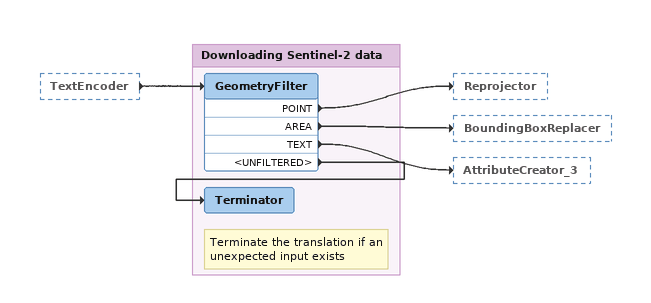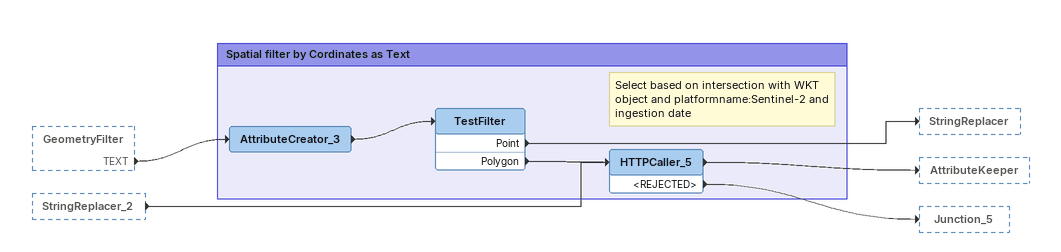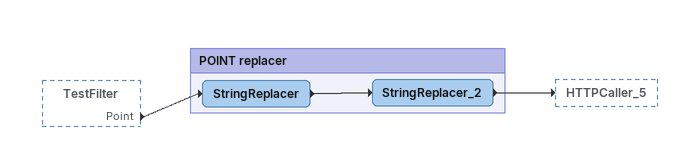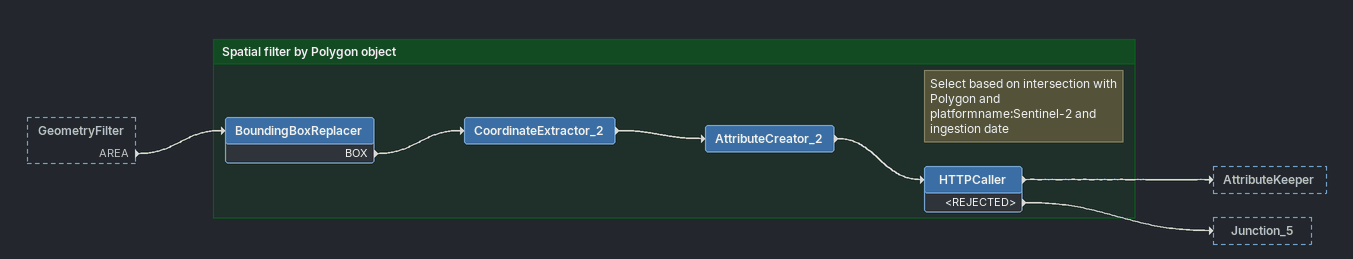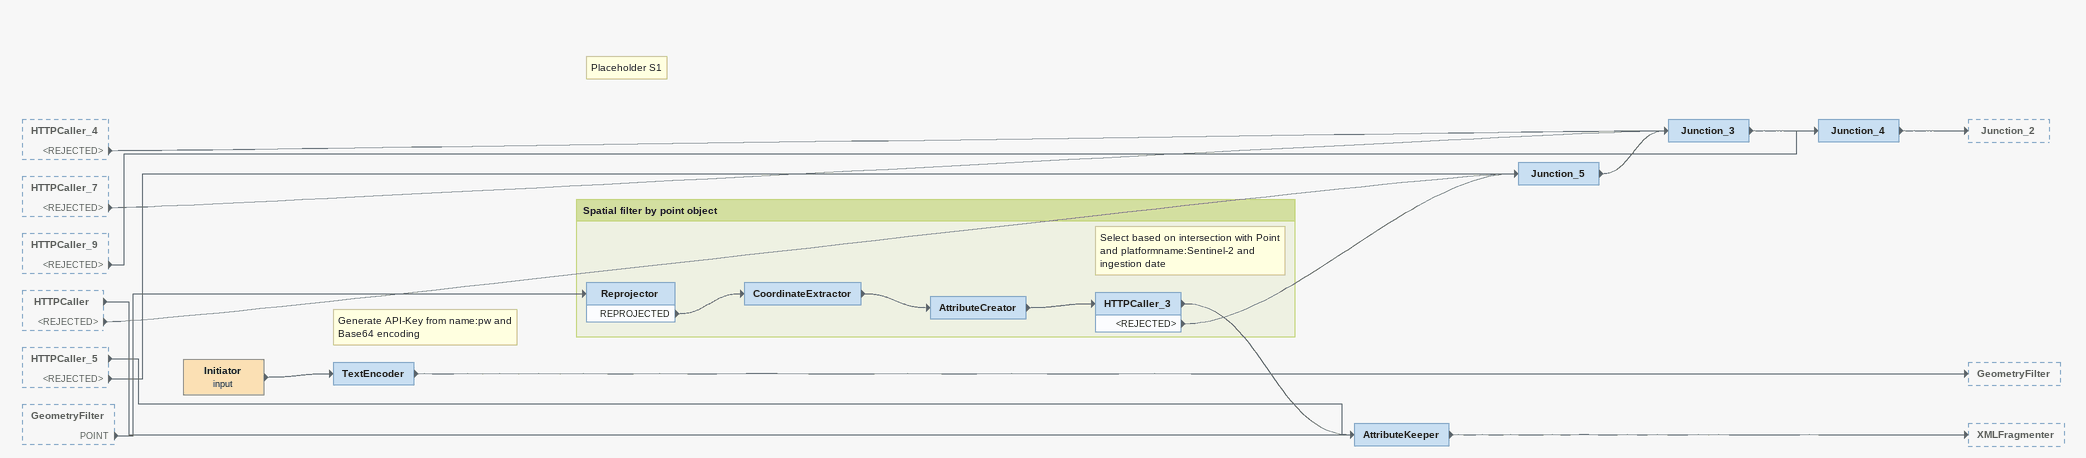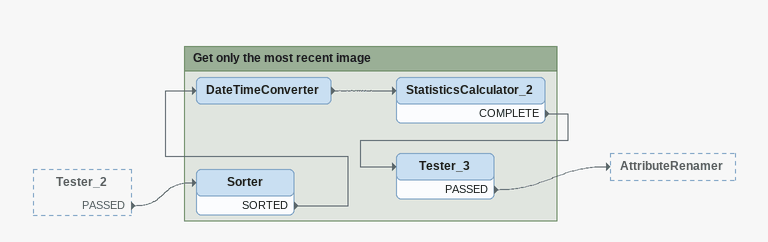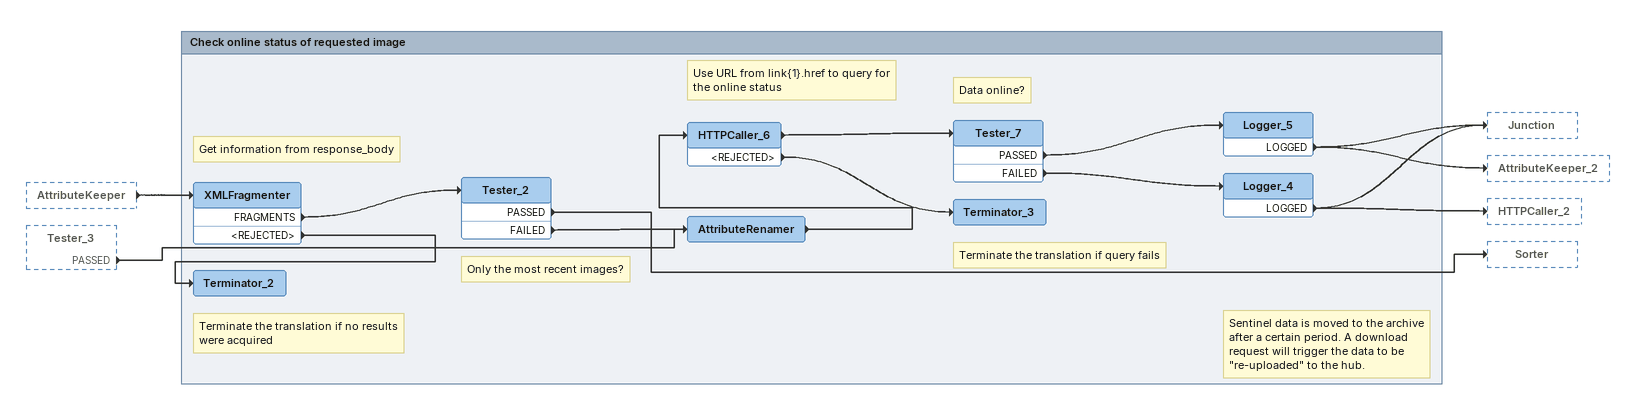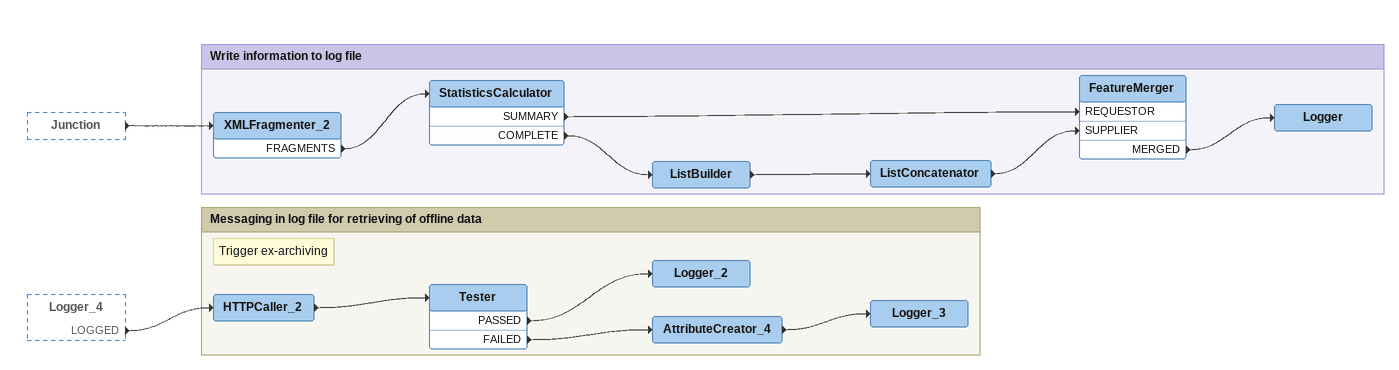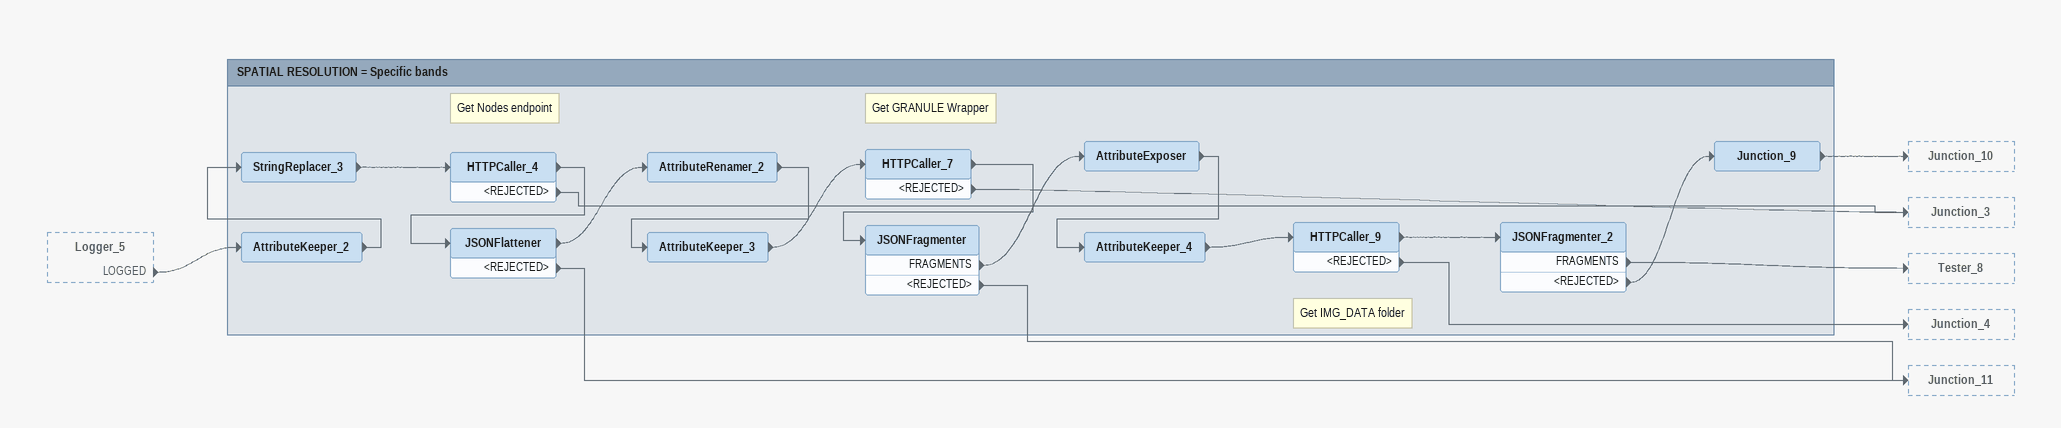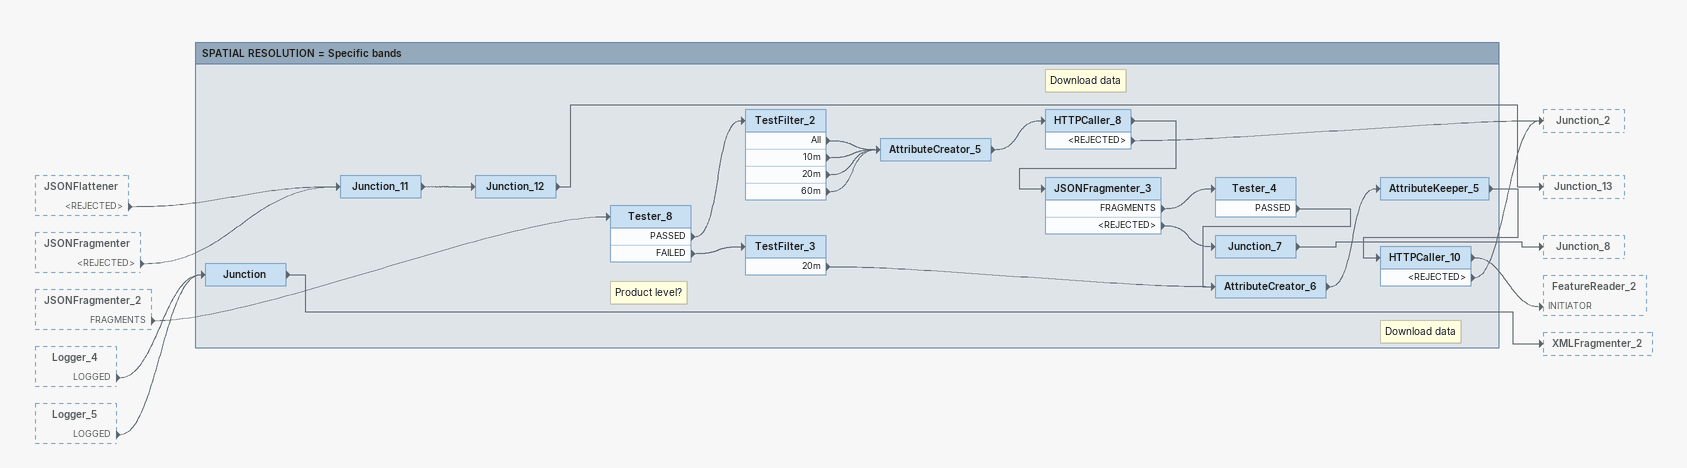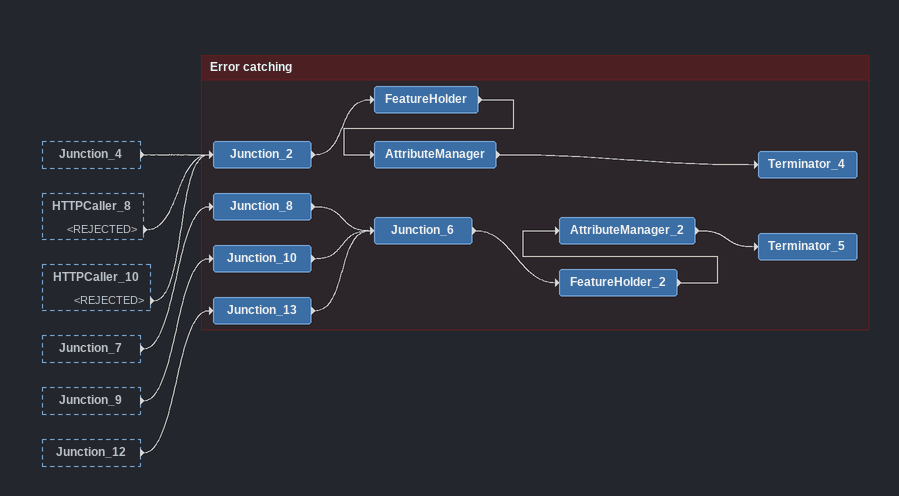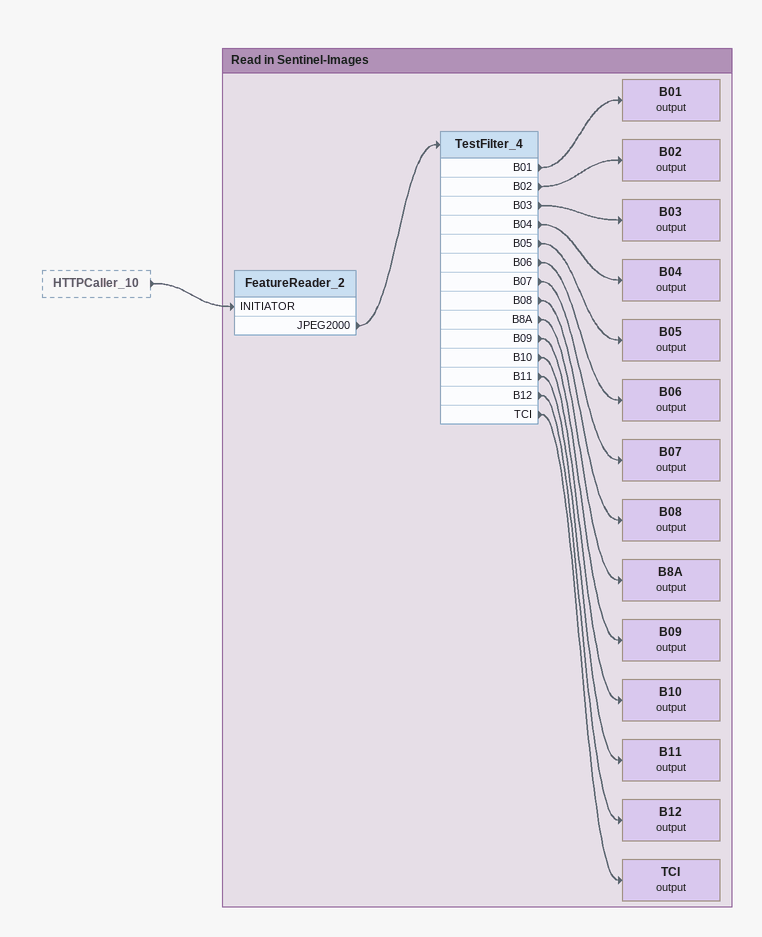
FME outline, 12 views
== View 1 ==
TextEncoder [outside]
    -> GeometryFilter

Bookmark: Downloading Sentinel-2 data
GeometryFilter
    POINT -> Reprojector
    AREA -> BoundingBoxReplacer
    TEXT -> AttributeCreator_3
    <UNFILTERED> -> Terminator
Note: Terminate the translation if an unexpected input exists
Terminator

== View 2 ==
GeometryFilter [outside]
    TEXT -> AttributeCreator_3
StringReplacer_2 [outside]
    -> HTTPCaller_5

Bookmark: Spatial filter by Cordinates as Text
AttributeCreator_3
    -> TestFilter
TestFilter
    Point -> StringReplacer
    Polygon -> HTTPCaller_5
Note: Select based on intersection with WKT object and platformname:Sentinel-2 and ingestion date
HTTPCaller_5
    -> AttributeKeeper
    <REJECTED> -> Junction_5

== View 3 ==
TestFilter [outside]
    Point -> StringReplacer

Bookmark: POINT replacer
StringReplacer
    -> StringReplacer_2
StringReplacer_2
    -> HTTPCaller_5

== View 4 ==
GeometryFilter [outside]
    AREA -> BoundingBoxReplacer

Bookmark: Spatial filter by Polygon object
BoundingBoxReplacer
    BOX -> CoordinateExtractor_2
CoordinateExtractor_2
    -> AttributeCreator_2
AttributeCreator_2
    -> HTTPCaller
Note: Select based on intersection with Polygon and platformname:Sentinel-2 and ingestion date
HTTPCaller
    -> AttributeKeeper
    <REJECTED> -> Junction_5

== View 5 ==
HTTPCaller_4 [outside]
    <REJECTED> -> Junction_3
HTTPCaller_7 [outside]
    <REJECTED> -> Junction_3
HTTPCaller_9 [outside]
    <REJECTED> -> Junction_4
HTTPCaller [outside]
    -> AttributeKeeper
    <REJECTED> -> Junction_5
HTTPCaller_5 [outside]
    -> AttributeKeeper
    <REJECTED> -> Junction_5
GeometryFilter [outside]
    POINT -> Reprojector
Initiator (input)
    -> TextEncoder
Note: Generate API-Key from name:pw and Base64 encoding
Note: Placeholder S1
TextEncoder
    -> GeometryFilter
Junction_5
    -> Junction_3
AttributeKeeper
    -> XMLFragmenter
Junction_3
    -> Junction_4
Junction_4
    -> Junction_2

Bookmark: Spatial filter by point object
Reprojector
    REPROJECTED -> CoordinateExtractor
CoordinateExtractor
    -> AttributeCreator
AttributeCreator
    -> HTTPCaller_3
Note: Select based on intersection with Point and platformname:Sentinel-2 and ingestion date
HTTPCaller_3
    -> AttributeKeeper
    <REJECTED> -> Junction_5

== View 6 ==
Tester_2 [outside]
    PASSED -> Sorter

Bookmark: Get only the most recent image
Sorter
    SORTED -> DateTimeConverter
DateTimeConverter
    -> StatisticsCalculator_2
StatisticsCalculator_2
    COMPLETE -> Tester_3
Tester_3
    PASSED -> AttributeRenamer

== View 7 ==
AttributeKeeper [outside]
    -> XMLFragmenter
Tester_3 [outside]
    PASSED -> AttributeRenamer

Bookmark: Check online status of requested image
Note: Get information from response_body
XMLFragmenter
    FRAGMENTS -> Tester_2
    <REJECTED> -> Terminator_2
Note: Only the most recent images?
Tester_2
    PASSED -> Sorter
    FAILED -> AttributeRenamer
AttributeRenamer
    -> HTTPCaller_6
Note: Use URL from link{1}.href to query for the online status
HTTPCaller_6
    -> Tester_7
    <REJECTED> -> Terminator_3
Note: Data online?
Tester_7
    PASSED -> Logger_5
    FAILED -> Logger_4
Logger_5
    LOGGED -> Junction
    LOGGED -> AttributeKeeper_2
Logger_4
    LOGGED -> Junction
    LOGGED -> HTTPCaller_2
Note: Terminate the translation if query fails
Note: Sentinel data is moved to the archive after a certain period. A download request will trigger the data to be "re-uploaded" to the hub.
Terminator_3
Note: Terminate the translation if no results were acquired
Terminator_2

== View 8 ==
Junction [outside]
    -> XMLFragmenter_2
Logger_4 [outside]
    LOGGED -> HTTPCaller_2

Bookmark: Write information to log file
XMLFragmenter_2
    FRAGMENTS -> StatisticsCalculator
StatisticsCalculator
    SUMMARY -> FeatureMerger [REQUESTOR]
    COMPLETE -> ListBuilder
ListBuilder
    -> ListConcatenator
ListConcatenator
    -> FeatureMerger [SUPPLIER]
FeatureMerger
    MERGED -> Logger
Logger

Bookmark: Messaging in log file for retrieving of offline data
Note: Trigger ex-archiving
HTTPCaller_2
    -> Tester
Tester
    PASSED -> Logger_2
    FAILED -> AttributeCreator_4
Logger_2
AttributeCreator_4
    -> Logger_3
Logger_3

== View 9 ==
Logger_5 [outside]
    LOGGED -> AttributeKeeper_2

Bookmark: SPATIAL RESOLUTION = Specific bands
AttributeKeeper_2
    -> StringReplacer_3
StringReplacer_3
    -> HTTPCaller_4
Note: Get Nodes endpoint
HTTPCaller_4
    -> JSONFlattener
    <REJECTED> -> Junction_3
JSONFlattener
    -> AttributeRenamer_2
    <REJECTED> -> Junction_11
AttributeRenamer_2
    -> AttributeKeeper_3
AttributeKeeper_3
    -> HTTPCaller_7
Note: Get GRANULE Wrapper
HTTPCaller_7
    -> JSONFragmenter
    <REJECTED> -> Junction_3
JSONFragmenter
    FRAGMENTS -> AttributeExposer
    <REJECTED> -> Junction_11
AttributeExposer
    -> AttributeKeeper_4
AttributeKeeper_4
    -> HTTPCaller_9
Note: Get IMG_DATA folder
HTTPCaller_9
    -> JSONFragmenter_2
    <REJECTED> -> Junction_4
JSONFragmenter_2
    FRAGMENTS -> Tester_8
    <REJECTED> -> Junction_9
Junction_9
    -> Junction_10

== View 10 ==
JSONFlattener [outside]
    <REJECTED> -> Junction_11
JSONFragmenter [outside]
    <REJECTED> -> Junction_11
JSONFragmenter_2 [outside]
    FRAGMENTS -> Tester_8
Logger_4 [outside]
    LOGGED -> Junction
Logger_5 [outside]
    LOGGED -> Junction

Bookmark: SPATIAL RESOLUTION = Specific bands
Note: Product level?
Tester_8
    PASSED -> TestFilter_2
    FAILED -> TestFilter_3
TestFilter_2
    All -> AttributeCreator_5
    10m -> AttributeCreator_5
    20m -> AttributeCreator_5
    60m -> AttributeCreator_5
AttributeCreator_5
    -> HTTPCaller_8
Note: Download data
HTTPCaller_8
    -> JSONFragmenter_3
    <REJECTED> -> Junction_2
JSONFragmenter_3
    FRAGMENTS -> Tester_4
    <REJECTED> -> Junction_7
Tester_4
    PASSED -> AttributeCreator_6
Junction_7
    -> Junction_8
TestFilter_3
    20m -> AttributeCreator_6
AttributeCreator_6
    -> AttributeKeeper_5
AttributeKeeper_5
    -> HTTPCaller_10
Note: Download data
HTTPCaller_10
    -> FeatureReader_2 [INITIATOR]
    <REJECTED> -> Junction_2
Junction_11
    -> Junction_12
Junction_12
    -> Junction_13
Junction
    -> XMLFragmenter_2

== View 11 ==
Junction_4 [outside]
    -> Junction_2
HTTPCaller_8 [outside]
    <REJECTED> -> Junction_2
HTTPCaller_10 [outside]
    <REJECTED> -> Junction_2
Junction_7 [outside]
    -> Junction_8
Junction_9 [outside]
    -> Junction_10
Junction_12 [outside]
    -> Junction_13

Bookmark: Error catching
Junction_10
    -> Junction_6
Junction_8
    -> Junction_6
Junction_2
    -> FeatureHolder
FeatureHolder
    -> AttributeManager
AttributeManager
    -> Terminator_4
Terminator_4
Junction_13
    -> Junction_6
Junction_6
    -> FeatureHolder_2
FeatureHolder_2
    -> AttributeManager_2
AttributeManager_2
    -> Terminator_5
Terminator_5

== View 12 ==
HTTPCaller_10 [outside]
    -> FeatureReader_2 [INITIATOR]

Bookmark: Read in Sentinel-Images
FeatureReader_2
    JPEG2000 -> TestFilter_4
TestFilter_4
    B01 -> B01 (output)
    B02 -> B02 (output)
    B03 -> B03 (output)
    B04 -> B04 (output)
    B05 -> B05 (output)
    B06 -> B06 (output)
    B07 -> B07 (output)
    B08 -> B08 (output)
    B8A -> B8A (output)
    B09 -> B09 (output)
    B10 -> B10 (output)
    B11 -> B11 (output)
    B12 -> B12 (output)
    TCI -> TCI (output)
B01 (output)
B02 (output)
B03 (output)
B04 (output)
B05 (output)
B06 (output)
B07 (output)
B08 (output)
B8A (output)
B09 (output)
B10 (output)
B11 (output)
B12 (output)
TCI (output)
